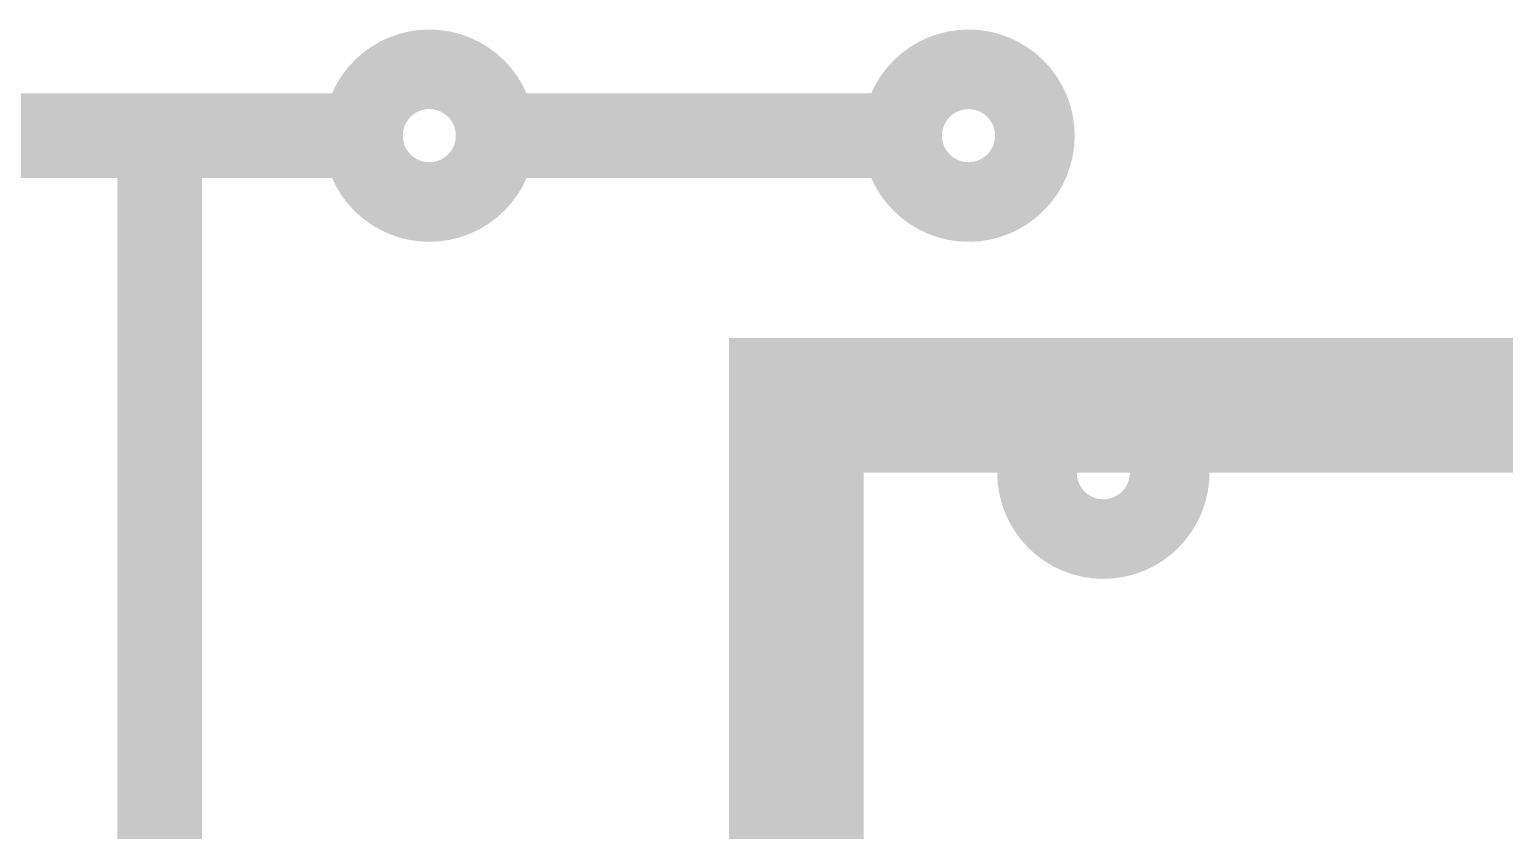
# Model space of a CAD drawing. Extents: x 0 to 395, y 0 to 270.
# Drawn here: x 327.7 to 341.6, y 122.36 to 129.91 of the extents above; entities that cross this region are included whole.
import ezdxf

# ---------------------------------------------------------------- set-up
doc = ezdxf.new("R2010")
doc.units = 0
doc.header["$LTSCALE"] = 0.3
doc.layers.get('0').update_dxf_attribs({"linetype": 'CONTINUOUS'})

msp = doc.modelspace()

# ---------------------------------------------------------------- linework, layer by layer
at = {"const_width": 0.75}
for points in [[(330.845, 128.905, 1), (332.095, 128.905, 1)], [(335.925, 128.905, 1), (337.175, 128.905, 1)], [(337.195, 125.73, 1), (338.445, 125.73, 1)]]:
    msp.add_lwpolyline(points, format="xyb", close=True, dxfattribs=at)
for points, const_width in [([(327.025, 128.905), (330.835, 128.905)], 0.8), ([(328.93, 128.905), (328.93, 118.745), (330.2, 118.745)], 0.8), ([(332.105, 128.905), (335.915, 128.905)], 0.8), ([(342.9, 126.365), (334.927, 126.365), (334.927, 116.205), (332.74, 116.205)], 1.27)]:
    msp.add_lwpolyline(points, dxfattribs=dict(const_width=const_width))

doc.saveas('drawing.dxf')
